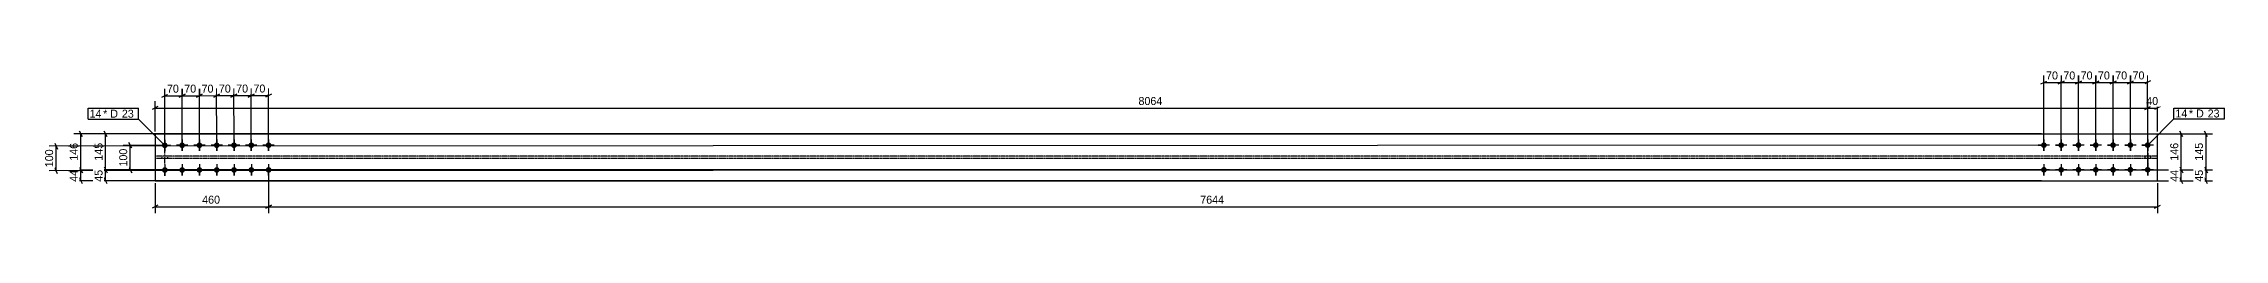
# Model space of a CAD drawing. Header units: millimetres. Extents: x 26 to 22537, y 32 to 1058.
# Drawn here: x 26 to 8851, y 32 to 612 of the extents above; entities that cross this region are included whole.
import ezdxf

# ---------------------------------------------------------------- set-up
doc = ezdxf.new("R2010")
doc.units = ezdxf.units.MM
doc.linetypes.add('DXK_LINE_DOT2', pattern=[3.9198, 1.9599, -1.9599])
doc.linetypes.add('DXK_LINE_DOT4', pattern=[0.9408, 0.4704, -0.4704])
doc.styles.add('Comic Sans MS', font='COMIC.TTF', dxfattribs={"height": 0.2})

msp = doc.modelspace()

# ---------------------------------------------------------------- hatches: boundary and pattern name
at = {"linetype": 'Continuous'}
for points in [[(516.1, 295, -1), (516.1, 318, -1)], [(586.1, 295.1, -1), (586.1, 318.1, -1)], [(656.1, 295.2, -1), (656.1, 318.2, -1)], [(726.1, 295.3, -1), (726.1, 318.3, -1)], [(796.1, 295.4, -1), (796.1, 318.4, -1)], [(866.1, 295.5, -1), (866.1, 318.5, -1)], [(936.1, 295.6, -1), (936.1, 318.6, -1)], [(8120.3, 295.8, -1), (8120.3, 318.8, -1)], [(8190.3, 295.8, -1), (8190.3, 318.8, -1)], [(8260.3, 295.9, -1), (8260.3, 318.9, -1)], [(8330.3, 295.9, -1), (8330.3, 318.9, -1)], [(8400.3, 295.9, -1), (8400.3, 318.9, -1)], [(8470.3, 296, -1), (8470.3, 319, -1)], [(8540.3, 296, -1), (8540.3, 319, -1)], [(516.2, 195, -1), (516.2, 218, -1)], [(586.2, 195.1, -1), (586.2, 218.1, -1)], [(656.2, 195.2, -1), (656.2, 218.2, -1)], [(726.2, 195.3, -1), (726.2, 218.3, -1)], [(796.2, 195.4, -1), (796.2, 218.4, -1)], [(866.2, 195.5, -1), (866.2, 218.5, -1)], [(936.2, 195.6, -1), (936.2, 218.6, -1)], [(8120.4, 195.8, -1), (8120.3, 218.8, -1)], [(8190.4, 195.8, -1), (8190.3, 218.8, -1)], [(8260.4, 195.9, -1), (8260.3, 218.9, -1)], [(8330.4, 195.9, -1), (8330.3, 218.9, -1)], [(8400.4, 195.9, -1), (8400.3, 218.9, -1)], [(8470.4, 196, -1), (8470.3, 219, -1)], [(8540.4, 196, -1), (8540.3, 219, -1)]]:
    msp.add_hatch(color=3, dxfattribs=at).paths.add_polyline_path(points)

# ---------------------------------------------------------------- linework, layer by layer
at = {"color": 8, "linetype": 'Continuous'}
for p, q in [((516.1, 316.5), (515.8, 536.1)), ((586.1, 316.6), (585.8, 536.1)), ((656.1, 316.7), (655.8, 536.2)), ((726.1, 316.8), (725.8, 536.3)), ((796.1, 316.9), (795.8, 536.4)), ((866.1, 317), (865.8, 536.5)), ((936.1, 317.1), (935.8, 536.6)), ((8108.2, 555.2), (8132.2, 567.2)), ((8120.3, 317.3), (8120.2, 589.6)), ((8178.2, 555.2), (8202.2, 567.2)), ((8190.3, 317.3), (8190.2, 589.6)), ((8248.2, 555.2), (8272.2, 567.2)), ((8260.3, 317.4), (8260.2, 589.6)), ((8318.2, 555.3), (8342.2, 567.3)), ((8330.3, 317.4), (8330.2, 589.7)), ((8388.2, 555.3), (8412.2, 567.3)), ((8400.3, 317.4), (8400.2, 589.7)), ((8458.2, 555.3), (8482.2, 567.3)), ((8470.3, 317.5), (8470.2, 589.7)), ((8470.2, 561.3), (8540.2, 561.4)), ((8552.2, 567.4), (8528.2, 555.4)), ((488.4, 463.6), (464.4, 451.6)), ((476.4, 362.6), (476.4, 486)), ((503.9, 501.6), (527.8, 513.7)), ((573.9, 501.7), (597.8, 513.8)), ((643.9, 501.8), (667.8, 513.8)), ((713.9, 501.9), (737.8, 513.9)), ((783.9, 502), (807.8, 514)), ((853.9, 502.1), (877.8, 514.1)), ((865.8, 508.1), (935.8, 508.2)), ((947.8, 514.2), (923.9, 502.2)), ((8528.3, 451.6), (8552.3, 463.6)), ((8540.3, 217.5), (8540.3, 486)), ((8540.3, 457.6), (8580.5, 457.6)), ((8592.5, 463.6), (8568.5, 451.6)), ((8580.5, 362.6), (8580.5, 486)), ((282.4, 340.6), (270.4, 364.6)), ((8782.4, 340.6), (8770.4, 364.6)), ((76.4, 203.5), (76.4, 303.5)), ((176.4, 206.5), (176.4, 352.6)), ((8110.3, 352.6), (248, 352.6)), ((276.4, 207.3), (276.4, 352.6)), ((506.1, 306.5), (348, 306.3)), ((382.4, 294.4), (370.3, 318.3)), ((376.5, 206.4), (376.4, 306.4)), ((8590.5, 352.6), (8802, 352.6)), ((8676.4, 207.1), (8676.4, 352.6)), ((8776.4, 207.5), (8776.4, 352.6)), ((8110.3, 207.3), (248, 207.3)), ((270.4, 219.3), (282.4, 195.3)), ((506.2, 206.5), (348.1, 206.3)), ((370.5, 218.3), (382.5, 194.4)), ((936.2, 197.1), (936.2, 32)), ((936.2, 197.1), (936.2, 32)), ((8550.3, 207.5), (8802, 207.5)), ((8770.4, 219.5), (8782.4, 195.5)), ((466.4, 162.6), (148, 162.6)), ((182.4, 150.6), (170.4, 174.6)), ((8110.3, 162.6), (248, 162.6)), ((476.4, 152.6), (476.4, 32)), ((8580.5, 152.6), (8580.5, 32)), ((8590.5, 162.6), (8802, 162.6)), ((8782.4, 150.6), (8770.4, 174.6)), ((488.4, 63.6), (464.4, 51.6)), ((476.4, 57.6), (936.2, 57.6)), ((948.2, 63.6), (924.2, 51.6)), ((924.2, 51.6), (948.2, 63.6)), ((936.2, 57.6), (8580.5, 57.6)), ((8568.5, 51.6), (8592.5, 63.6))]:
    msp.add_line(p, q, dxfattribs=at)
at = {"color": 7, "linetype": 'Continuous'}
for p, q in [((476.4, 352.6), (476.4, 162.6)), ((476.4, 352.6), (8580.5, 352.6)), ((8580.5, 162.6), (8580.5, 352.6)), ((476.4, 162.6), (8580.5, 162.6))]:
    msp.add_line(p, q, dxfattribs=at)
at = {"color": 3, "linetype": 'Continuous'}
for p, q in [((539.1, 306.6), (493.1, 306.5)), ((493.1, 306.5), (508.4, 306.5)), ((516.1, 329.5), (516.1, 283.5)), ((516.1, 329.5), (516.1, 314.2)), ((516.1, 283.5), (516.1, 298.9)), ((539.1, 306.6), (523.8, 306.5)), ((609.1, 306.7), (563.1, 306.6)), ((563.1, 306.6), (578.4, 306.6)), ((586.1, 329.6), (586.1, 283.6)), ((586.1, 329.6), (586.1, 314.3)), ((586.1, 283.6), (586.1, 298.9)), ((609.1, 306.7), (593.8, 306.6)), ((679.1, 306.7), (633.1, 306.7)), ((633.1, 306.7), (648.4, 306.7)), ((656.1, 329.7), (656.1, 283.7)), ((656.1, 329.7), (656.1, 314.4)), ((656.1, 283.7), (656.1, 299)), ((679.1, 306.7), (663.8, 306.7)), ((749.1, 306.8), (703.1, 306.8)), ((703.1, 306.8), (718.4, 306.8)), ((726.1, 329.8), (726.1, 283.8)), ((726.1, 329.8), (726.1, 314.5)), ((726.1, 283.8), (726.1, 299.1)), ((749.1, 306.8), (733.8, 306.8)), ((819.1, 306.9), (773.1, 306.9)), ((773.1, 306.9), (788.4, 306.9)), ((796.1, 329.9), (796.1, 283.9)), ((796.1, 329.9), (796.1, 314.6)), ((796.1, 283.9), (796.1, 299.2)), ((819.1, 306.9), (803.8, 306.9)), ((889.1, 307), (843.1, 307)), ((843.1, 307), (858.4, 307)), ((866.1, 330), (866.1, 284)), ((866.1, 330), (866.1, 314.7)), ((866.1, 284), (866.1, 299.3)), ((889.1, 307), (873.8, 307)), ((959.1, 307.1), (913.1, 307)), ((913.1, 307), (928.4, 307.1)), ((936.1, 330.1), (936.1, 284.1)), ((936.1, 330.1), (936.1, 314.8)), ((936.1, 284.1), (936.1, 299.4)), ((959.1, 307.1), (943.8, 307.1)), ((8143.3, 307.3), (8097.3, 307.3)), ((8097.3, 307.3), (8112.6, 307.3)), ((8120.3, 330.3), (8120.3, 284.3)), ((8120.3, 330.3), (8120.3, 315)), ((8120.3, 284.3), (8120.3, 299.6)), ((8143.3, 307.3), (8128, 307.3)), ((8213.3, 307.3), (8167.3, 307.3)), ((8167.3, 307.3), (8182.6, 307.3)), ((8190.3, 330.3), (8190.3, 284.3)), ((8190.3, 330.3), (8190.3, 315)), ((8190.3, 284.3), (8190.3, 299.7)), ((8213.3, 307.3), (8198, 307.3)), ((8283.3, 307.4), (8237.3, 307.4)), ((8237.3, 307.4), (8252.6, 307.4)), ((8260.3, 330.4), (8260.3, 284.4)), ((8260.3, 330.4), (8260.3, 315)), ((8260.3, 284.4), (8260.3, 299.7)), ((8283.3, 307.4), (8268, 307.4)), ((8353.3, 307.4), (8307.3, 307.4)), ((8307.3, 307.4), (8322.6, 307.4)), ((8330.3, 330.4), (8330.3, 284.4)), ((8330.3, 330.4), (8330.3, 315.1)), ((8330.3, 284.4), (8330.3, 299.7)), ((8353.3, 307.4), (8338, 307.4)), ((8423.3, 307.4), (8377.3, 307.4)), ((8377.3, 307.4), (8392.6, 307.4)), ((8400.3, 330.4), (8400.3, 284.4)), ((8400.3, 330.4), (8400.3, 315.1)), ((8400.3, 284.4), (8400.3, 299.8)), ((8423.3, 307.4), (8408, 307.4)), ((8493.3, 307.5), (8447.3, 307.5)), ((8447.3, 307.5), (8462.6, 307.5)), ((8470.3, 330.5), (8470.3, 284.5)), ((8470.3, 330.5), (8470.3, 315.1)), ((8470.3, 284.5), (8470.3, 299.8)), ((8493.3, 307.5), (8478, 307.5)), ((8563.3, 307.5), (8517.3, 307.5)), ((8517.3, 307.5), (8532.6, 307.5)), ((8540.3, 330.5), (8540.3, 284.5)), ((8540.3, 330.5), (8540.3, 315.2)), ((8540.3, 284.5), (8540.3, 299.8)), ((8563.3, 307.5), (8548, 307.5)), ((539.2, 206.6), (493.2, 206.5)), ((493.2, 206.5), (508.6, 206.5)), ((516.2, 229.5), (516.3, 183.5)), ((516.2, 229.5), (516.2, 214.2)), ((516.3, 183.5), (516.2, 198.9)), ((539.2, 206.6), (523.9, 206.5)), ((609.2, 206.7), (563.2, 206.6)), ((563.2, 206.6), (578.6, 206.6)), ((586.2, 229.6), (586.3, 183.6)), ((586.2, 229.6), (586.2, 214.3)), ((586.3, 183.6), (586.2, 198.9)), ((609.2, 206.7), (593.9, 206.6)), ((679.2, 206.7), (633.2, 206.7)), ((633.2, 206.7), (648.6, 206.7)), ((656.2, 229.7), (656.3, 183.7)), ((656.2, 229.7), (656.2, 214.4)), ((656.3, 183.7), (656.2, 199)), ((679.2, 206.7), (663.9, 206.7)), ((749.2, 206.8), (703.2, 206.8)), ((703.2, 206.8), (718.6, 206.8)), ((726.2, 229.8), (726.3, 183.8)), ((726.2, 229.8), (726.2, 214.5)), ((726.3, 183.8), (726.2, 199.1)), ((749.2, 206.8), (733.9, 206.8)), ((819.2, 206.9), (773.2, 206.9)), ((773.2, 206.9), (788.6, 206.9)), ((796.2, 229.9), (796.3, 183.9)), ((796.2, 229.9), (796.2, 214.6)), ((796.3, 183.9), (796.2, 199.2)), ((819.2, 206.9), (803.9, 206.9)), ((889.2, 207), (843.2, 207)), ((843.2, 207), (858.6, 207)), ((866.2, 230), (866.3, 184)), ((866.2, 230), (866.2, 214.7)), ((866.3, 184), (866.2, 199.3)), ((889.2, 207), (873.9, 207)), ((959.2, 207.1), (913.2, 207)), ((913.2, 207), (928.6, 207.1)), ((936.2, 230.1), (936.3, 184.1)), ((936.2, 230.1), (936.2, 214.8)), ((936.3, 184.1), (936.2, 199.4)), ((959.2, 207.1), (943.9, 207.1)), ((8143.3, 207.3), (8097.3, 207.3)), ((8097.3, 207.3), (8112.7, 207.3)), ((8120.3, 230.3), (8120.4, 184.3)), ((8120.3, 230.3), (8120.3, 215)), ((8120.4, 184.3), (8120.3, 199.6)), ((8143.3, 207.3), (8128, 207.3)), ((8213.3, 207.3), (8167.3, 207.3)), ((8167.3, 207.3), (8182.7, 207.3)), ((8190.3, 230.3), (8190.4, 184.3)), ((8190.3, 230.3), (8190.3, 215)), ((8190.4, 184.3), (8190.3, 199.7)), ((8213.3, 207.3), (8198, 207.3)), ((8283.3, 207.4), (8237.3, 207.4)), ((8237.3, 207.4), (8252.7, 207.4)), ((8260.3, 230.4), (8260.4, 184.4)), ((8260.3, 230.4), (8260.3, 215)), ((8260.4, 184.4), (8260.3, 199.7)), ((8283.3, 207.4), (8268, 207.4)), ((8353.3, 207.4), (8307.3, 207.4)), ((8307.3, 207.4), (8322.7, 207.4)), ((8330.3, 230.4), (8330.4, 184.4)), ((8330.3, 230.4), (8330.3, 215.1)), ((8330.4, 184.4), (8330.3, 199.7)), ((8353.3, 207.4), (8338, 207.4)), ((8423.3, 207.4), (8377.3, 207.4)), ((8377.3, 207.4), (8392.7, 207.4)), ((8400.3, 230.4), (8400.4, 184.4)), ((8400.3, 230.4), (8400.3, 215.1)), ((8400.4, 184.4), (8400.3, 199.8)), ((8423.3, 207.4), (8408, 207.4)), ((8493.3, 207.5), (8447.3, 207.5)), ((8447.3, 207.5), (8462.7, 207.5)), ((8470.3, 230.5), (8470.4, 184.5)), ((8470.3, 230.5), (8470.3, 215.1)), ((8470.4, 184.5), (8470.3, 199.8)), ((8493.3, 207.5), (8478, 207.5)), ((8563.3, 207.5), (8517.3, 207.5)), ((8517.3, 207.5), (8532.7, 207.5)), ((8540.3, 230.5), (8540.4, 184.5)), ((8540.3, 230.5), (8540.3, 215.2)), ((8540.4, 184.5), (8540.3, 199.8)), ((8563.3, 207.5), (8548, 207.5))]:
    msp.add_line(p, q, dxfattribs=at)
at = {"color": 3, "linetype": 'DXK_LINE_DOT2'}
for p, q in [((516.4, 229.7), (516.4, 292.9)), ((516.4, 229.7), (516.4, 292.9)), ((516.4, 229.7), (516.4, 292.9)), ((516.4, 229.7), (516.4, 292.9)), ((516.4, 229.7), (516.4, 292.9)), ((8540.5, 275.4), (8540.5, 212.2)), ((8540.5, 275.4), (8540.5, 212.2)), ((8540.5, 275.4), (8540.5, 212.2)), ((8540.5, 275.4), (8540.5, 212.2)), ((8540.5, 275.4), (8540.5, 212.2)), ((504.9, 252.9), (504.9, 262.3)), ((504.9, 252.9), (504.9, 262.3)), ((504.9, 252.9), (504.9, 262.3)), ((504.9, 252.9), (504.9, 262.3)), ((504.9, 252.9), (504.9, 262.3)), ((527.9, 252.9), (527.9, 262.3)), ((527.9, 252.9), (527.9, 262.3)), ((527.9, 252.9), (527.9, 262.3)), ((527.9, 252.9), (527.9, 262.3)), ((527.9, 252.9), (527.9, 262.3)), ((8529, 262.3), (8529, 252.9)), ((8529, 262.3), (8529, 252.9)), ((8529, 262.3), (8529, 252.9)), ((8529, 262.3), (8529, 252.9)), ((8529, 262.3), (8529, 252.9)), ((8552, 262.3), (8552, 252.9)), ((8552, 262.3), (8552, 252.9)), ((8552, 262.3), (8552, 252.9)), ((8552, 262.3), (8552, 252.9)), ((8552, 262.3), (8552, 252.9))]:
    msp.add_line(p, q, dxfattribs=at)
at = {"color": 7, "linetype": 'DXK_LINE_DOT4'}
for p, q in [((8580.5, 262.3), (476.4, 262.3)), ((8580.5, 252.9), (476.4, 252.9))]:
    msp.add_line(p, q, dxfattribs=at)

# ---------------------------------------------------------------- wipeouts: each hides what was drawn before it
at = {"color": 0}
for points in [[(256.9, 418.6), (256.9, 450.6), (211.6, 450.6), (211.6, 418.6)], [(8697.6, 419.6), (8697.6, 451.6), (8652.4, 451.6), (8652.4, 419.6)]]:
    msp.add_wipeout(points, dxfattribs=at)

# ---------------------------------------------------------------- next in the draw order: wipeouts: each hides what was drawn before it
for points in [[(933.3, 514.2), (933.2, 559), (868.3, 558.9), (868.4, 514.1)], [(256.9, 418.6), (256.9, 450.6), (211.6, 450.6), (211.6, 418.6)], [(8592.9, 463.6), (8592.9, 508.4), (8528, 508.4), (8528, 463.6)], [(8697.6, 419.6), (8697.6, 451.6), (8652.4, 451.6), (8652.4, 419.6)], [(270.4, 322), (225.6, 322), (225.6, 237.9), (270.4, 237.9)], [(8770.4, 322.1), (8725.6, 322.1), (8725.6, 238), (8770.4, 238)], [(751.8, 63.6), (751.8, 108.4), (660.8, 108.4), (660.8, 63.6)], [(4816.9, 63.6), (4816.9, 108.4), (4699.9, 108.4), (4699.9, 63.6)]]:
    msp.add_wipeout(points, dxfattribs=at)

# ---------------------------------------------------------------- next in the draw order: linework, layer by layer
at = {"color": 8, "linetype": 'Continuous'}
for p, q in [((866.1, 317), (865.8, 536.5)), ((8540.3, 317.5), (8540.2, 589.8)), ((476.4, 457.6), (8540.3, 457.6)), ((795.8, 508), (865.8, 508.1)), ((877.8, 514.1), (853.9, 502.1)), ((8528.3, 451.6), (8552.3, 463.6)), ((8540.3, 217.5), (8540.3, 486)), ((182.4, 340.6), (170.4, 364.6)), ((8682.4, 340.6), (8670.4, 364.6)), ((466.4, 352.6), (148, 352.6)), ((946.2, 352.6), (8702, 352.6)), ((506.2, 206.5), (148, 206.5)), ((170.4, 218.5), (182.4, 194.5)), ((276.4, 162.6), (276.4, 207.3)), ((8550.3, 207.5), (8802, 207.5)), ((8770.4, 219.5), (8782.4, 195.5)), ((8776.4, 162.6), (8776.4, 207.5))]:
    msp.add_line(p, q, dxfattribs=at)
at = {"color": 7, "linetype": 'Continuous'}
for p, q in [((205.6, 412.6), (205.6, 456.6)), ((8646.4, 413.6), (8646.4, 457.6))]:
    msp.add_line(p, q, dxfattribs=at)

# ---------------------------------------------------------------- next in the draw order: texts
at = {"color": 3, "style": 'Comic Sans MS'}
for s, rotation, p in [('70', 0.07448, (874.8, 520.5)), ('145', 90.00021, (264, 244.3)), ('145', 90.00021, (8764, 244.4))]:
    msp.add_text(s, height=32.38, rotation=rotation, dxfattribs=at).set_placement(p)
for s, p in [('40', (8534.4, 470)), ('460', (667.2, 70)), ('7644', (4706.3, 70))]:
    msp.add_text(s, height=32.38, dxfattribs=at).set_placement(p)

# ---------------------------------------------------------------- next in the draw order: wipeouts: each hides what was drawn before it
at = {"color": 0}
for points in [[(332.7, 418.6), (332.7, 450.6), (266.5, 450.6), (266.5, 418.6)], [(8773.4, 419.6), (8773.4, 451.6), (8707.2, 451.6), (8707.2, 419.6)]]:
    msp.add_wipeout(points, dxfattribs=at)

# ---------------------------------------------------------------- next in the draw order: wipeouts: each hides what was drawn before it
for points in [[(863.3, 514.1), (863.2, 558.9), (798.3, 558.8), (798.4, 514)], [(8537.6, 567.4), (8537.6, 612.2), (8472.7, 612.1), (8472.7, 567.3)], [(332.7, 418.6), (332.7, 450.6), (266.5, 450.6), (266.5, 418.6)], [(4566.9, 463.6), (4566.9, 508.4), (4449.9, 508.4), (4449.9, 463.6)], [(8773.4, 419.6), (8773.4, 451.6), (8707.2, 451.6), (8707.2, 419.6)], [(170.4, 321.6), (125.6, 321.6), (125.6, 237.5), (170.4, 237.5)], [(8770.4, 217.5), (8725.6, 217.5), (8725.6, 152.6), (8770.4, 152.6)]]:
    msp.add_wipeout(points, dxfattribs=at)

# ---------------------------------------------------------------- next in the draw order: linework, layer by layer
at = {"color": 8, "linetype": 'Continuous'}
for p, q in [((796.1, 316.9), (795.8, 536.4)), ((8400.2, 561.3), (8470.2, 561.3)), ((8482.2, 567.3), (8458.2, 555.3)), ((8470.3, 317.5), (8470.2, 589.7)), ((725.8, 507.9), (795.8, 508)), ((807.8, 514), (783.9, 502)), ((8110.3, 307.3), (48, 303.5)), ((70.4, 315.5), (82.4, 291.5)), ((506.2, 206.5), (148, 206.5)), ((170.4, 218.5), (182.4, 194.5)), ((176.4, 162.6), (176.4, 206.5)), ((946.2, 207.1), (8702, 207.1)), ((8670.4, 219.1), (8682.4, 195.1)), ((946.2, 162.6), (8702, 162.6)), ((8682.4, 150.6), (8670.4, 174.6))]:
    msp.add_line(p, q, dxfattribs=at)

# ---------------------------------------------------------------- next in the draw order: texts
at = {"color": 3, "style": 'Comic Sans MS'}
for s, rotation, p in [('70', 0.07448, (804.8, 520.4)), ('70', 0.02865, (8479.1, 573.7)), ('146', 90.00021, (164, 243.9)), ('45', 90.00021, (8764, 159))]:
    msp.add_text(s, height=32.38, rotation=rotation, dxfattribs=at).set_placement(p)
for s, p in [('14', (211.6, 418.6)), ('8064', (4456.3, 470)), ('14', (8652.4, 419.6))]:
    msp.add_text(s, height=32.38, dxfattribs=at).set_placement(p)

# ---------------------------------------------------------------- next in the draw order: wipeouts: each hides what was drawn before it
at = {"color": 0}
for points in [[(394.4, 418.6), (394.4, 450.6), (342.3, 450.6), (342.3, 418.6)], [(8835.2, 419.6), (8835.2, 451.6), (8783, 451.6), (8783, 419.6)]]:
    msp.add_wipeout(points, dxfattribs=at)

# ---------------------------------------------------------------- next in the draw order: wipeouts: each hides what was drawn before it
for points in [[(793.3, 514), (793.2, 558.8), (728.3, 558.7), (728.4, 513.9)], [(8467.6, 567.3), (8467.6, 612.1), (8402.7, 612.1), (8402.7, 567.3)], [(394.4, 418.6), (394.4, 450.6), (342.3, 450.6), (342.3, 418.6)], [(8835.2, 419.6), (8835.2, 451.6), (8783, 451.6), (8783, 419.6)], [(8670.4, 321.9), (8625.6, 321.9), (8625.6, 237.8), (8670.4, 237.8)], [(170.4, 217), (125.6, 217), (125.6, 152.1), (170.4, 152.1)]]:
    msp.add_wipeout(points, dxfattribs=at)

# ---------------------------------------------------------------- next in the draw order: linework, layer by layer
at = {"color": 8, "linetype": 'Continuous'}
for p, q in [((726.1, 316.8), (725.8, 536.3)), ((8330.2, 561.3), (8400.2, 561.3)), ((8412.2, 567.3), (8388.2, 555.3)), ((8400.3, 317.4), (8400.2, 589.7)), ((655.8, 507.8), (725.8, 507.9)), ((737.8, 513.9), (713.9, 501.9)), ((8110.3, 207.3), (48, 203.5)), ((82.4, 191.5), (70.4, 215.5)), ((946.2, 207.1), (8702, 207.1)), ((8670.4, 219.1), (8682.4, 195.1)), ((8676.4, 162.6), (8676.4, 207.1))]:
    msp.add_line(p, q, dxfattribs=at)
at = {"color": 7, "linetype": 'Continuous'}
for p, q in [((205.6, 456.6), (410, 456.6)), ((410, 412.6), (410, 456.6)), ((8646.4, 457.6), (8850.8, 457.6)), ((8850.8, 413.6), (8850.8, 457.6)), ((205.6, 412.6), (410, 412.6)), ((8540.3, 307.5), (8646.4, 413.6)), ((8646.4, 413.6), (8850.8, 413.6))]:
    msp.add_line(p, q, dxfattribs=at)

# ---------------------------------------------------------------- next in the draw order: texts
at = {"color": 3, "style": 'Comic Sans MS'}
for s, rotation, p in [('70', 0.07448, (734.8, 520.3)), ('70', 0.02865, (8409.1, 573.7)), ('146', 90.00021, (8664, 244.2)), ('44', 90.00021, (164, 158.5))]:
    msp.add_text(s, height=32.38, rotation=rotation, dxfattribs=at).set_placement(p)
for s, p in [('* D', (266.5, 418.6)), ('23', (342.3, 418.6)), ('* D', (8707.2, 419.6)), ('23', (8783, 419.6))]:
    msp.add_text(s, height=32.38, dxfattribs=at).set_placement(p)

# ---------------------------------------------------------------- next in the draw order: wipeouts: each hides what was drawn before it
at = {"color": 0}
for points in [[(723.3, 513.9), (723.2, 558.7), (658.3, 558.6), (658.4, 513.8)], [(8397.6, 567.3), (8397.6, 612.1), (8332.7, 612.1), (8332.7, 567.3)], [(70.4, 295.6), (25.6, 295.6), (25.6, 211.4), (70.4, 211.5)], [(370.4, 298.4), (325.6, 298.4), (325.7, 214.2), (370.5, 214.3)], [(8670.4, 217.3), (8625.6, 217.3), (8625.6, 152.4), (8670.4, 152.4)]]:
    msp.add_wipeout(points, dxfattribs=at)

# ---------------------------------------------------------------- next in the draw order: linework, layer by layer
at = {"color": 8, "linetype": 'Continuous'}
for p, q in [((656.1, 316.7), (655.8, 536.2)), ((8260.2, 561.2), (8330.2, 561.3)), ((8342.2, 567.3), (8318.2, 555.3)), ((8330.3, 317.4), (8330.2, 589.7)), ((585.8, 507.7), (655.8, 507.8)), ((667.8, 513.8), (643.9, 501.8)), ((8110.3, 207.3), (248, 207.3)), ((270.4, 219.3), (282.4, 195.3)), ((282.4, 150.6), (270.4, 174.6))]:
    msp.add_line(p, q, dxfattribs=at)
at = {"color": 7, "linetype": 'Continuous'}
msp.add_line((516.1, 306.5), (410, 412.6), dxfattribs=at)

# ---------------------------------------------------------------- next in the draw order: texts
at = {"color": 3, "style": 'Comic Sans MS'}
for s, rotation, p in [('70', 0.07448, (664.8, 520.2)), ('70', 0.02865, (8339.1, 573.7)), ('100', 90.02886, (64, 217.9)), ('100', 90.07469, (364.1, 220.7)), ('44', 90.00021, (8664, 158.8))]:
    msp.add_text(s, height=32.38, rotation=rotation, dxfattribs=at).set_placement(p)

# ---------------------------------------------------------------- next in the draw order: wipeouts: each hides what was drawn before it
at = {"color": 0}
for points in [[(653.3, 513.8), (653.2, 558.6), (588.3, 558.5), (588.4, 513.7)], [(8327.6, 567.3), (8327.6, 612.1), (8262.7, 612), (8262.7, 567.2)], [(270.4, 217.4), (225.6, 217.4), (225.6, 152.5), (270.4, 152.5)]]:
    msp.add_wipeout(points, dxfattribs=at)

# ---------------------------------------------------------------- next in the draw order: linework, layer by layer
at = {"color": 8, "linetype": 'Continuous'}
for p, q in [((586.1, 316.6), (585.8, 536.1)), ((8190.2, 561.2), (8260.2, 561.2)), ((8272.2, 567.2), (8248.2, 555.2)), ((8260.3, 317.4), (8260.2, 589.6)), ((515.8, 507.7), (585.8, 507.7)), ((597.8, 513.8), (573.9, 501.7))]:
    msp.add_line(p, q, dxfattribs=at)

# ---------------------------------------------------------------- next in the draw order: texts
at = {"color": 3, "style": 'Comic Sans MS'}
for s, rotation, p in [('70', 0.07448, (594.8, 520.2)), ('70', 0.02865, (8269.1, 573.6)), ('45', 90.00021, (264, 158.9))]:
    msp.add_text(s, height=32.38, rotation=rotation, dxfattribs=at).set_placement(p)

# ---------------------------------------------------------------- next in the draw order: wipeouts: each hides what was drawn before it
at = {"color": 0}
for points in [[(583.3, 513.7), (583.2, 558.5), (518.3, 558.5), (518.4, 513.7)], [(8257.6, 567.2), (8257.6, 612), (8192.7, 612), (8192.7, 567.2)]]:
    msp.add_wipeout(points, dxfattribs=at)

# ---------------------------------------------------------------- next in the draw order: linework, layer by layer
at = {"color": 8, "linetype": 'Continuous'}
for p, q in [((8120.2, 561.2), (8190.2, 561.2)), ((8202.2, 567.2), (8178.2, 555.2)), ((8190.3, 317.3), (8190.2, 589.6))]:
    msp.add_line(p, q, dxfattribs=at)

# ---------------------------------------------------------------- next in the draw order: texts
at = {"color": 3, "style": 'Comic Sans MS'}
for rotation, p in [(0.07448, (524.8, 520.1)), (0.02865, (8199.1, 573.6))]:
    msp.add_text('70', height=32.38, rotation=rotation, dxfattribs=at).set_placement(p)

# ---------------------------------------------------------------- next in the draw order: wipeouts: each hides what was drawn before it
at = {"color": 0}
msp.add_wipeout([(8187.6, 567.2), (8187.6, 612), (8122.7, 612), (8122.7, 567.2)], dxfattribs=at)

# ---------------------------------------------------------------- next in the draw order: texts
at = {"color": 3, "style": 'Comic Sans MS'}
msp.add_text('70', height=32.38, rotation=0.02865, dxfattribs=at).set_placement((8129.1, 573.6))

doc.saveas('drawing.dxf')
